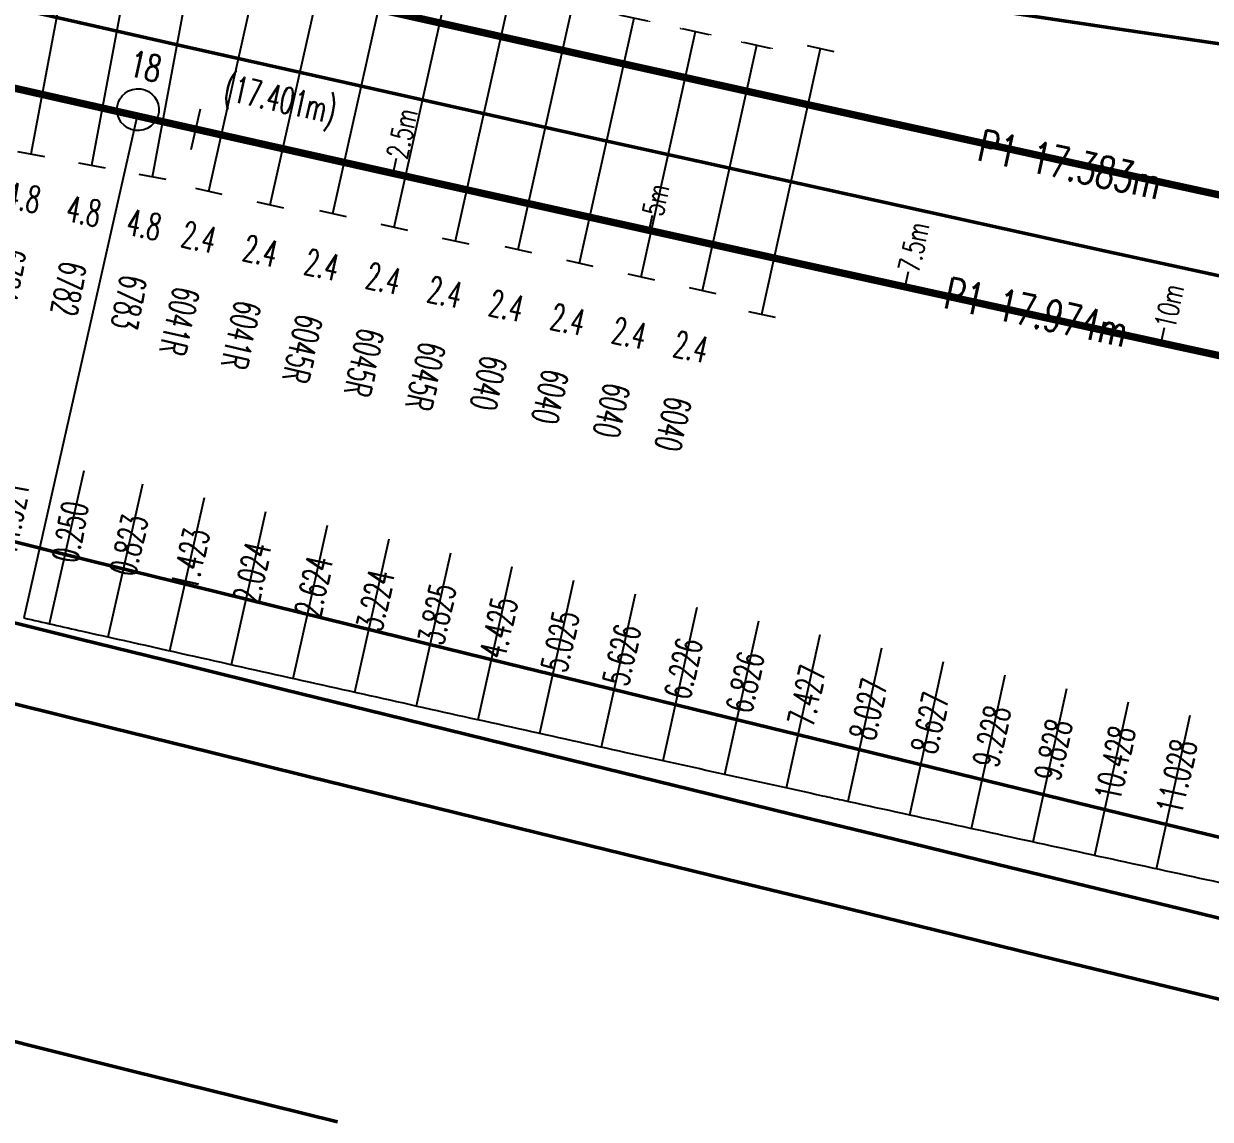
# Model space of a CAD drawing. Header units: millimetres. Extents: x 2688706 to 2690835, y 1254387 to 1255241.
# Drawn here: x 2689336.45 to 2689347.77, y 1254904.45 to 1254914.9 of the extents above; entities that cross this region are included whole.
import ezdxf
from ezdxf.enums import TextEntityAlignment as Align

# ---------------------------------------------------------------- set-up
doc = ezdxf.new("R2010")
doc.units = ezdxf.units.MM
doc.linetypes.add('STRICHLINIE', pattern=[0.75, 0.5, -0.25])
doc.linetypes.add('STRICHPUNKT', pattern=[1, 0.5, -0.25, 0, -0.25])
for name, color, linetype in [('A-GL-0017-_____', 1, 'STRICHPUNKT'), ('BS-TR-B-Gleisstrang-LinieGeometrie', 7, 'Continuous'), ('BS-TR-N-Gleisstrang-LinieGeometrie', 7, 'Continuous'), ('L-GL-0017-_____', 2, 'Continuous'), ('L-HS-0017-_____', 4, 'Continuous'), ('L-ST-0017-_____', 7, 'Continuous'), ('S-OF-0017-_____', 7, 'STRICHLINIE'), ('S-ON-0017-_____', 7, 'Continuous'), ('T-DD-0017-_____', 7, 'Continuous'), ('T-MK-0017-_____', 1, 'Continuous'), ('T-SS-0017-_____', 7, 'Continuous'), ('T-ST', 7, 'Continuous')]:
    doc.layers.add(name, color=color, linetype=linetype)
doc.layers.add('L-ST', color=7, linetype='Continuous', plot=False)
doc.layers.add('T-LL-0017-_____', color=2, linetype='Continuous', lineweight=0)
doc.layers.get('S-OF-0017-_____').off()
doc.styles.add('R6', font='simplex.shx', dxfattribs={"width": 0.6})
doc.styles.add('R7', font='simplex.shx', dxfattribs={"width": 0.7})

# ---------------------------------------------------------------- blocks, each defined once
blk = doc.blocks.new('WeiVlpSchwelleR')
at = {"color": 7}
for p, q in [((-0.4999999999999886, -0.1300000000000048), (-0.4999999999999886, 0.1299999999999719)), ((0.5000000000000153, -0.1300000000000075), (0.5000000000000082, 0.1299999999999692))]:
    blk.add_line(p, q, dxfattribs=at)
at = {"color": 0, "linetype": 'ByBlock', "lineweight": -2}
blk.add_line((0.5000000000000118, -1.201402631621339e-14), (-0.4999999999999868, 4.853087807381139e-15), dxfattribs=at)
at = {"style": 'R6', "width": 0.6}
blk.add_attdef('LAENGE', text='', height=0.25, rotation=90, dxfattribs=at).set_placement((1.229737067022978, 0.007106245459260857, 6e-06), align=Align.MIDDLE)
at = {"style": 'R6', "width": 0.6, "flags": 1}
for tag, p in [('WVP-SKML', (-3, -5.426215032855453e-14, 2e-06)), ('WVP-SKMR', (5, -5.426215032855453e-14, 2e-06))]:
    blk.add_attdef(tag, text='', height=0.25, rotation=180, dxfattribs=at).set_placement(p, align=Align.MIDDLE_CENTER)
for tag, rotation, p in [('VERKLINKS', 180, (-0.8611075787620777, -8.73603956063954e-05, 2e-06)), ('VERKRECHTS', 179.9999999999973, (0.8750000000000082, -5.459328261269093e-14, 2e-06))]:
    blk.add_attdef(tag, text='', height=0.25, rotation=rotation, dxfattribs=at).set_placement(p, align=Align.MIDDLE)
at = {"color": 1, "extrusion": (-1, 1.836970198721029e-16, 1.224646799147353e-16), "style": 'R6', "width": 0.6, "flags": 8}
blk.add_attdef('WVP-ANL', text='', height=0.25, rotation=270, dxfattribs=at).set_placement((1.829950611378862e-14, -6.12323399573665e-17, 0.4999999999999904), align=Align.MIDDLE)
at = {"style": 'R6', "width": 0.6, "flags": 1}
blk.add_attdef('VERSCHIEBUNG', text='', height=0.25, rotation=179.9999999999999, dxfattribs=at).set_placement((1.75503510535756, -5.395683899678261e-14, 2.000000000057511e-06), align=Align.MIDDLE_LEFT)
at = {"color": 1, "extrusion": (1, -1.83697019872103e-16, 3.374459510989179e-32), "style": 'R6', "width": 0.6, "flags": 8}
blk.add_attdef('WVP-ANR', text='', height=0.25, rotation=270, dxfattribs=at).set_placement((-1.90594986648479e-14, -7.137320858570557e-15, 0.5000000000000118), align=Align.MIDDLE)
at = {"style": 'R6', "width": 0.6}
blk.add_attdef('BEZEICHNUNG', text='', height=0.25, rotation=180, dxfattribs=at).set_placement((3.371428571428583, -5.426215032855453e-14, 2.000000000057511e-06), align=Align.MIDDLE_LEFT)
blk = doc.blocks.new('st_Norm_a')
at = {"color": 0, "linetype": 'ByBlock', "lineweight": -2}
blk.add_circle((0, 0, 1), 0.2, dxfattribs=at)
at = {"layer": 'T-ST', "color": 0, "linetype": 'ByBlock', "lineweight": -2, "style": 'R7', "width": 0.7}
blk.add_attdef('WVP-STNR', text='', height=0.25, dxfattribs=at).set_placement((0.55, 0), align=Align.MIDDLE)
blk = doc.blocks.new('st_KlaM_a')
at = {"layer": 'L-ST', "color": 0, "linetype": 'ByBlock', "lineweight": -2}
blk.add_line((0, -0.1999999999999993), (0, 0.1999999999999993), dxfattribs=at)
blk = doc.blocks.new('WeiVlpAbstMarkeR')
blk.add_line((0, 0), (0.1500000000000004, -1.110223024625157e-16))
at = {"style": 'R7', "width": 0.7}
blk.add_attdef('ATTR', text='', height=0.2, dxfattribs=at).set_placement((0.1500000000000004, -1.110223024625157e-16), align=Align.MIDDLE_LEFT)
blk = doc.blocks.new('Weiche-17')
at = {"layer": 'A-GL-0017-_____', "flags": 128}
blk.add_lwpolyline([(475.39812, 22.55147, 0.0004452805455237393), (477.4771005943918, 22.85154517415369, 0.0004311446533847599), (479.5555520255479, 23.15526402969025, 0.0004170087615903658), (481.6334852828953, 23.46250814016927, 0.0004028728696962567), (483.7109119553459, 23.77315915688483, 0.0003887369781241495), (485.7878442110915, 24.08709880788378, 0.0003746010866462676), (487.8642947774185, 24.40420889681944, 0.0003604651954677763), (489.9402769205422, 24.72437130164708, 0.000346329304144427), (492.0158044254583, 25.0474679731669, 0.0003321934130978907), (494.0908915758151, 25.37338093341981, 0.0003180575223168365), (496.1655531338057, 25.70199227392568, 0.0003039216313571017), (498.2398043200633, 26.0331841538751, 0.0002897857408567291), (500.3136607936083, 26.36683879799728, 0.0002756498503714833), (502.3871386317753, 26.70283849451734, 0.0002615139598900753), (504.4602543101777, 27.04106559287578, 0.0002473780694012016), (506.5330246826847, 27.38140250136327, 0.0002332421795430468), (508.6054669614134, 27.72373168464735, 0.0002191062894383296), (510.6775986967368, 28.06793566119826, 0.0002049703990757556), (512.7494377573062, 28.41389700061882, 0.0001908345093100122), (514.8210023100872, 28.7614983208845, 0.0001766986192637953), (516.8923108004108, 29.11062228549875, 0.0001625627293588324), (518.9633819320339, 29.46115160056984, 0.0001484268395837956), (521.0342346472154, 29.81296901181445, 0.0001342909503602223), (523.1048881068024, 30.16595730149421, 0.0001201550603784216), (525.175361670315, 30.5199992852883, 0.0001060191704923567), (527.2456748760712, 30.8749778091149, 9.188328155703875e-05), (529.3158474212829, 31.23077574589596, 7.774739182920805e-05), (531.3858991421828, 31.58727599228089, 6.361150216352739e-05), (533.4558499941514, 31.94436146532986, 4.947561254868681e-05), (535.5257200318508, 32.30191509916348, 3.533972297339609e-05), (537.5955293893616, 32.65981984158449, 2.120383169441323e-05), (539.6652982603255, 33.01795865067623, 7.067940432379707e-06), (541.73506, 33.37619), (576.2267308229154, 39.34672553160775)], format="xyb", dxfattribs=at)
at = {"layer": 'L-GL-0017-_____', "lineweight": 70, "const_width": 0.07, "flags": 128}
for points in [[(482.5249252003709, 24.35372267461468, 0.0002085027700635393), (483.5993952700087, 24.51482217260786, 0.0003887369781242024), (485.6751744137347, 24.82858752442871, 0.0003746010866464332), (487.7505140570986, 25.14552795612099, 0.0003280888992193331), (489.6390815744622, 25.4366616796748, 3.237629174612025e-05), (489.8254274400337, 25.46552553446713, 0.0003463293041445803), (491.8999283218047, 25.78846239190557, 0.0003321934130976577), (493.9740309609236, 26.11422072493156, 0.0003180575223169402), (496.0477500951068, 26.44268279234302, 0.0003039216313571385), (498.1211009211729, 26.77373091343316, 0.0002220110840587844), (499.7093040346161, 27.02902984350849, 0.0002220110840587844)], [(482.180262244317, 22.78564837926902, 0.0001098406681318017), (482.7470060790263, 22.87025371096787, 0.0002084475913167692), (483.8224286406825, 23.0314961411616, 0.0003887369781242153), (485.9005140084467, 23.34561009133836, 0.0003746010866464211), (487.9780754977386, 23.66288983751815, 0.0003281326467472081), (489.8688406240345, 23.95436250470052, 3.233254579324841e-05), (490.0551264010509, 23.98321706882712, 0.0003463293041445939), (492.1316805291123, 24.30647355442807, 0.0003321934130976573), (494.2077521907042, 24.63254114190772, 0.0003180575223169383), (496.2833561725043, 24.9613017555082, 0.0003039216313571348), (498.358507718953, 25.29263739431713, 0.0002220396329825737), (499.9482304004511, 25.54818068355571, 0.0001944252620415568)]]:
    blk.add_lwpolyline(points, format="xyb", dxfattribs=at)
at = {"layer": 'L-HS-0017-_____', "lineweight": 70, "const_width": 0.07, "flags": 128}
blk.add_lwpolyline([(467.0733014091382, 20.63265627839605, 5.424162880653132e-05), (467.2926586385301, 20.66239944152846, 0.0004942093292016169), (469.3465259788626, 20.9431828024176, 0.0004804618721268924), (471.3998012414256, 21.22796365430531, 0.0004667144149759741), (473.4524925221671, 21.51662787909686, 0.0004529669581777699), (475.5046036935571, 21.80906766769863, 0.0001285933059687776), (476.1054307878811, 21.89540119810663, 0.0003166872211605722), (477.58490453948, 22.10933340557062, 0.0004311446533845868), (479.6646358121513, 22.41323928111365, 0.0004170087615903148), (481.7438066403847, 22.72066637935905, 8.458459181136973e-05), (482.180262244317, 22.78564837926902, 8.458459181136973e-05)], format="xyb", dxfattribs=at)
at = {"layer": 'T-MK-0017-_____'}
for p, q in [((482.180262244317, 22.78564837926902), (482.9051050890885, 17.92284468718981)), ((493.8440480098437, 19.59826750663975), (493.6113949737077, 21.08011519273191)), ((493.2491664955132, 19.50498559925687), (493.01707591831, 20.98692148315113)), ((492.6542134709698, 19.41192462018999), (492.4226949233795, 20.89394997831368)), ((492.0591695425256, 19.31908884502006), (491.8282374592505, 20.80120570037062)), ((490.8689717115849, 19.13412371817807), (490.6392126653287, 20.6164228717444)), ((491.464088925005, 19.22648853951626), (491.2337433422052, 20.70869666001913)), ((490.2737362165695, 19.04198570323207), (490.044585232724, 20.52437897986369)), ((489.6784535669188, 18.9500913656376), (489.4499131368057, 20.4325788940181)), ((489.0831331204143, 18.85844220726336), (488.8552032828002, 20.34102373592382)), ((487.8922514516446, 18.67586951529668), (487.6655763636542, 20.15864340381932)), ((488.4877389763127, 18.76703349548069), (488.2604292693626, 20.24971022933951)), ((487.2967249625688, 18.58496041714254), (487.070684535063, 20.06783118869783)), ((486.7011596181803, 18.49430621767167), (486.4757538925677, 19.97727360061071)), ((486.1054738839462, 18.40389849301758), (485.8807243592344, 19.88696546761508)), ((484.9139634023007, 18.22387386974934), (484.690531403268, 19.70713990853275)), ((485.5097386330453, 18.31375387614585), (485.2856478490689, 19.79692052913427)), ((484.3181124526114, 18.13425387092441), (484.0953487445711, 19.61762042386408)), ((483.7221658138691, 18.04489818041595), (483.5000849392959, 19.5283671167772)), ((483.1533018040078, 17.95986486568681), (482.9318727317241, 19.44343123290722))]:
    blk.add_line(p, q, dxfattribs=at)
at = {"layer": 'T-MK-0017-_____', "flags": 128}
blk.add_lwpolyline([(482.9051050890885, 17.92284468718981, 0.0001098406681317845), (483.4739853881848, 18.00776895712329, 0.0002084475913167948), (484.553461989552, 18.16961922579708, 0.0003887369781241938), (486.6391064354801, 18.48487577191236, 0.0003746010866464362), (488.7239504379882, 18.80326768442615, 0.0003281326467472317), (490.6210933224645, 19.09572352088844, 3.233254579331496e-05), (490.8080074618472, 19.12467541462593, 0.0003463293041447977), (492.8912914864517, 19.44897954096768, 0.0003321934130976595), (494.9738169853692, 19.7760607674295, 0.0003180575223169336), (497.055598905749, 20.10579992168459, 0.0003039216313571308), (499.1366526481251, 20.43807795328462, 0.0001737398188541544), (500.3839591673735, 20.63845524128265, 0.0001737398188541544)], format="xyb", dxfattribs=at)
at = {"layer": 'L-ST-0017-_____', "color": 7}
ref = blk.add_blockref('st_Norm_a', (482.180262244317, 22.78564837926902), dxfattribs=dict(at, rotation=8.478008545705256))
ref.add_attrib('WVP-STNR', '18', dxfattribs={"layer": 'T-ST', "color": 0, "linetype": 'ByBlock', "lineweight": -2, "height": 0.25, "rotation": 8.478008545705258, "style": 'R7', "width": 0.7000000000000001}).set_placement((482.0837094883972, 23.25670113603162), align=Align.MIDDLE)
at = {"layer": 'L-ST-0017-_____', "color": 7, "rotation": 8.503182172458615}
blk.add_blockref('st_KlaM_a', (482.7470060790263, 22.87025371096787), dxfattribs=at)
at = {"layer": 'S-OF-0017-_____'}
ref = blk.add_blockref('WeiVlpSchwelleR', (492.9651579004278, 25.19622271323146), dxfattribs=dict(at, xscale=2.6, rotation=278.9227133615631))
ref.add_attrib('WVP-SKMR', '11.028', dxfattribs={"layer": 'T-MK-0017-_____', "height": 0.25, "rotation": 98.92271336156307, "style": 'R6', "width": 0.6}).set_placement((493.7044561881621, 20.48737611829505), align=Align.MIDDLE_CENTER)
ref = blk.add_blockref('WeiVlpSchwelleR', (492.3724011793142, 25.10327398944764), dxfattribs=dict(at, xscale=2.6, rotation=278.9009664816878))
ref.add_attrib('WVP-SKMR', '10.428', dxfattribs={"layer": 'T-MK-0017-_____', "height": 0.25, "rotation": 98.90096648168777, "style": 'R6', "width": 0.6}).set_placement((493.1099121491913, 20.39414712959343), align=Align.MIDDLE_CENTER)
ref = blk.add_blockref('WeiVlpSchwelleR', (491.779609103011, 25.01055101592146), dxfattribs=dict(at, xscale=2.6, rotation=278.8788508874034))
ref.add_attrib('WVP-SKMR', '9.828', dxfattribs={"layer": 'T-MK-0017-_____', "height": 0.25, "rotation": 98.87885088740337, "style": 'R6', "width": 0.6}).set_placement((492.5153023424156, 20.30113983506421), align=Align.MIDDLE_CENTER)
ref = blk.add_blockref('WeiVlpSchwelleR', (491.1867806525797, 24.9180608885415), dxfattribs=dict(at, xscale=2.6, rotation=278.8561786083831))
ref.add_attrib('WVP-SKMR', '9.228', dxfattribs={"layer": 'T-MK-0017-_____', "height": 0.25, "rotation": 98.8561786083831, "style": 'R6', "width": 0.6}).set_placement((491.9206102925606, 20.2083589582304), align=Align.MIDDLE_CENTER)
ref = blk.add_blockref('WeiVlpSchwelleR', (490.0010141871223, 24.73378442711055), dxfattribs=dict(at, xscale=2.6, rotation=278.8108340503426))
ref.add_attrib('WVP-SKMR', '8.027', dxfattribs={"layer": 'T-MK-0017-_____', "height": 0.25, "rotation": 98.81083405034262, "style": 'R6', "width": 0.6}).set_placement((490.7311162838312, 20.02350321031787), align=Align.MIDDLE_CENTER)
ref = blk.add_blockref('WeiVlpSchwelleR', (490.5939156496735, 24.82580535412262), dxfattribs=dict(at, xscale=2.6, rotation=278.8335063293629))
ref.add_attrib('WVP-SKMR', '8.627', dxfattribs={"layer": 'T-MK-0017-_____', "height": 0.25, "rotation": 98.83350632936289, "style": 'R6', "width": 0.6}).set_placement((491.3258815753251, 20.11581341181798), align=Align.MIDDLE_CENTER)
ref = blk.add_blockref('WeiVlpSchwelleR', (489.4080757609418, 24.64200197954756), dxfattribs=dict(at, xscale=2.6, rotation=278.7873311675589))
ref.add_attrib('WVP-SKMR', '7.427', dxfattribs={"layer": 'T-MK-0017-_____', "height": 0.25, "rotation": 98.78733116755897, "style": 'R6', "width": 0.6}).set_placement((490.1362456262622, 19.93142166921104), align=Align.MIDDLE_CENTER)
ref = blk.add_blockref('WeiVlpSchwelleR', (488.8150995915572, 24.55046369546176), dxfattribs=dict(at, xscale=2.6, rotation=278.7637334893847))
ref.add_attrib('WVP-SKMR', '6.826', dxfattribs={"layer": 'T-MK-0017-_____', "height": 0.25, "rotation": 98.7637334893847, "style": 'R6', "width": 0.6}).set_placement((489.5413293088509, 19.8395838826659), align=Align.MIDDLE_CENTER)
at = {"layer": 'S-ON-0017-_____'}
ref = blk.add_blockref('WeiVlpSchwelleR', (482.085253858344, 24.65604160017347), dxfattribs=dict(at, xscale=4.8, rotation=280.5740487239802))
ref.add_attrib('BEZEICHNUNG', '6783', dxfattribs={"layer": 'T-SS-0017-_____', "height": 0.25, "rotation": 280.5740487239802, "style": 'R6', "width": 0.6}).set_placement((482.7026947948617, 21.34849041178133), align=Align.MIDDLE_LEFT)
ref.add_attrib('LAENGE', '4.8', dxfattribs={"layer": 'T-SS-0017-_____', "height": 0.25, "rotation": 10.57404872398015, "style": 'R6', "oblique": 359.9999999999999, "width": 0.6}).set_placement((482.6170064241475, 21.84114289847479), align=Align.MIDDLE)
ref.add_attrib('WVP-SKML', '15.442', dxfattribs={"layer": 'T-MK-0017-_____', "height": 0.25, "rotation": 100.5740487239802, "style": 'R6', "width": 0.6}).set_placement((480.1191028057132, 33.71515115535631), align=Align.MIDDLE_CENTER)
ref.add_attrib('WVP-SKMR', '0.250', dxfattribs={"layer": 'T-MK-0017-_____', "height": 0.25, "rotation": 100.5740487239802, "style": 'R6', "width": 0.6}).set_placement((483.0204443606376, 18.85000468601906), align=Align.MIDDLE_CENTER)
ref = blk.add_blockref('WeiVlpSchwelleR', (481.50819331977, 24.54847707682393), dxfattribs=dict(at, xscale=4.799999999999998, rotation=280.5435909373418))
ref.add_attrib('BEZEICHNUNG', '6782', dxfattribs={"layer": 'T-SS-0017-_____', "height": 0.25, "rotation": 280.5435909373418, "style": 'R6', "width": 0.6}).set_placement((482.1199635723363, 21.26161796765115), align=Align.MIDDLE_LEFT)
ref.add_attrib('LAENGE', '4.8', dxfattribs={"layer": 'T-SS-0017-_____', "height": 0.25, "rotation": 10.5435909373418, "style": 'R6', "oblique": 359.9999999999999, "width": 0.6}).set_placement((482.0344734430184, 21.75430385585812), align=Align.MIDDLE)
ref.add_attrib('WVP-SKML', '14.856', dxfattribs={"layer": 'T-MK-0017-_____', "height": 0.25, "rotation": 100.5435909373418, "style": 'R6', "width": 0.6}).set_placement((479.5513691188164, 33.5877420741489), align=Align.MIDDLE_CENTER)
ref.add_attrib('WVP-SKMR', '14.921', dxfattribs={"layer": 'T-MK-0017-_____', "height": 0.25, "rotation": 100.5435909373418, "style": 'R6', "width": 0.6}).set_placement((482.4367041620508, 18.76301338974131), align=Align.MIDDLE_CENTER)
ref = blk.add_blockref('WeiVlpSchwelleR', (480.9296004835435, 24.44094767886827), dxfattribs=dict(at, xscale=4.800000000000001, rotation=280.5126015111618))
ref.add_attrib('BEZEICHNUNG', '6781', dxfattribs={"layer": 'T-SS-0017-_____', "height": 0.25, "rotation": 280.5126015111618, "style": 'R6', "width": 0.6}).set_placement((481.5356903770619, 21.17478843235446), align=Align.MIDDLE_LEFT)
ref.add_attrib('LAENGE', '4.8', dxfattribs={"layer": 'T-SS-0017-_____', "height": 0.25, "rotation": 10.51260151116176, "style": 'R6', "width": 0.6}).set_placement((481.4504043704537, 21.66750868988891), align=Align.MIDDLE)
ref.add_attrib('WVP-SKML', '14.268', dxfattribs={"layer": 'T-MK-0017-_____', "height": 0.25, "rotation": 100.5126015111618, "style": 'R6', "width": 0.6}).set_placement((478.9821108604197, 33.46035860242952), align=Align.MIDDLE_CENTER)
ref.add_attrib('WVP-SKMR', '14.331', dxfattribs={"layer": 'T-MK-0017-_____', "height": 0.25, "rotation": 100.5126015111618, "style": 'R6', "width": 0.6}).set_placement((481.8513790509431, 18.6760593895558), align=Align.MIDDLE_CENTER)
ref = blk.add_blockref('WeiVlpSchwelleR', (480.3494745735561, 24.3334585165278), dxfattribs=dict(at, xscale=4.8, rotation=280.4815123138234))
ref.add_attrib('BEZEICHNUNG', '6780', dxfattribs={"layer": 'T-SS-0017-_____', "height": 0.25, "rotation": 280.4815123138234, "style": 'R6', "width": 0.6}).set_placement((480.9498990661635, 21.08801387087152), align=Align.MIDDLE_LEFT)
ref.add_attrib('LAENGE', '4.8', dxfattribs={"layer": 'T-SS-0017-_____', "height": 0.25, "rotation": 10.4815123138234, "style": 'R6', "oblique": 359.9999999999999, "width": 0.6}).set_placement((480.8648193048938, 21.58076880768556), align=Align.MIDDLE)
ref.add_attrib('WVP-SKML', '13.679', dxfattribs={"layer": 'T-MK-0017-_____', "height": 0.25, "rotation": 100.4815123138234, "style": 'R6', "width": 0.6}).set_placement((478.4113139474434, 33.33300040830982), align=Align.MIDDLE_CENTER)
ref.add_attrib('WVP-SKMR', '13.740', dxfattribs={"layer": 'T-MK-0017-_____', "height": 0.25, "rotation": 100.4815123138234, "style": 'R6', "width": 0.6}).set_placement((481.2645226623895, 18.58915889422218), align=Align.MIDDLE_CENTER)
ref = blk.add_blockref('WeiVlpSchwelleR', (479.7687987112818, 24.22619349708225), dxfattribs=dict(at, xscale=4.6, rotation=280.4503854044899))
ref.add_attrib('BEZEICHNUNG', '6779', dxfattribs={"layer": 'T-SS-0017-_____', "height": 0.25, "rotation": 280.4503854044899, "style": 'R6', "width": 0.6}).set_placement((480.3635830074703, 21.00144293499974), align=Align.MIDDLE_LEFT)
ref.add_attrib('LAENGE', '4.6', dxfattribs={"layer": 'T-SS-0017-_____', "height": 0.25, "rotation": 10.45038540448988, "style": 'R6', "width": 0.6}).set_placement((480.2790019669342, 21.49428746151836), align=Align.MIDDLE)
ref.add_attrib('WVP-SKML', '13.089', dxfattribs={"layer": 'T-MK-0017-_____', "height": 0.25, "rotation": 100.4503854044899, "style": 'R6', "width": 0.6}).set_placement((477.8399453124052, 33.20588513533276), align=Align.MIDDLE_CENTER)
ref.add_attrib('WVP-SKMR', '13.148', dxfattribs={"layer": 'T-MK-0017-_____', "height": 0.25, "rotation": 100.4503854044899, "style": 'R6', "width": 0.6}).set_placement((480.6771409091366, 18.50246242131384), align=Align.MIDDLE_CENTER)
ref = blk.add_blockref('WeiVlpSchwelleR', (479.1860975832953, 24.11888256248722), dxfattribs=dict(at, xscale=4.6, rotation=280.4190293381054))
ref.add_attrib('BEZEICHNUNG', '6778', dxfattribs={"layer": 'T-SS-0017-_____', "height": 0.25, "rotation": 280.4190293381054, "style": 'R6', "width": 0.6}).set_placement((479.7752463874719, 20.91485686703998), align=Align.MIDDLE_LEFT)
ref.add_attrib('LAENGE', '4.6', dxfattribs={"layer": 'T-SS-0017-_____', "height": 0.25, "rotation": 10.41902933810537, "style": 'R6', "width": 0.6}).set_placement((479.6908704075688, 21.4077354805044), align=Align.MIDDLE)
ref.add_attrib('WVP-SKML', '12.497', dxfattribs={"layer": 'T-MK-0017-_____', "height": 0.25, "rotation": 100.4190293381054, "style": 'R6', "width": 0.6}).set_placement((477.2665565578585, 33.07869292166968), align=Align.MIDDLE_CENTER)
ref.add_attrib('WVP-SKMR', '12.554', dxfattribs={"layer": 'T-MK-0017-_____', "height": 0.25, "rotation": 100.4190293381054, "style": 'R6', "width": 0.6}).set_placement((480.0877208259614, 18.41574880630649), align=Align.MIDDLE_CENTER)
ref = blk.add_blockref('WeiVlpSchwelleR', (488.2220857717664, 24.45916964062599), dxfattribs=dict(at, xscale=2.6, rotation=278.7401358112105))
ref.add_attrib('WVP-SKMR', '6.226', dxfattribs={"layer": 'T-MK-0017-_____', "height": 0.25, "rotation": 98.74013581121042, "style": 'R6', "width": 0.6}).set_placement((488.9463752178458, 19.74799112445963), align=Align.MIDDLE_CENTER)
ref = blk.add_blockref('WeiVlpSchwelleR', (487.6290342865711, 24.36812058418559), dxfattribs=dict(at, xscale=2.4, rotation=278.7161710390673))
ref.add_attrib('BEZEICHNUNG', '6040', dxfattribs={"layer": 'T-SS-0017-_____', "height": 0.25, "rotation": 278.7161710390673, "style": 'R6', "width": 0.6}).set_placement((487.9699988469958, 22.14410548339728), align=Align.MIDDLE_LEFT)
ref.add_attrib('LAENGE', '2.4', dxfattribs={"layer": 'T-SS-0017-_____', "height": 0.25, "rotation": 8.716171039067323, "style": 'R6', "width": 0.6}).set_placement((487.900597043184, 22.63931936101942), align=Align.MIDDLE)
ref.add_attrib('WVP-SKMR', '5.626', dxfattribs={"layer": 'T-MK-0017-_____', "height": 0.25, "rotation": 98.71617103906732, "style": 'R6', "width": 0.6}).set_placement((488.3513531521426, 19.65663953579599), align=Align.MIDDLE_CENTER)
ref.add_attrib('WVP-ANL', 'Z', dxfattribs={"layer": 'T-SS-0017-_____', "color": 1, "extrusion": (-0.1515398046331858, 0.9884511559059131, 2.939152317953648e-16), "height": 0.3, "rotation": 270, "style": 'R6', "width": 0.6}).set_placement((-485.6902228264507, 1.428678196312464e-14, -48.60851163056311), align=Align.MIDDLE)
ref = blk.add_blockref('WeiVlpSchwelleR', (487.0359441530406, 24.2773236238113), dxfattribs=dict(at, xscale=2.4, rotation=278.691647961758))
ref.add_attrib('BEZEICHNUNG', '6040', dxfattribs={"layer": 'T-SS-0017-_____', "height": 0.25, "rotation": 278.691647961758, "style": 'R6', "width": 0.6}).set_placement((487.3759567850257, 22.05316279102726), align=Align.MIDDLE_LEFT)
ref.add_attrib('LAENGE', '2.4', dxfattribs={"layer": 'T-SS-0017-_____', "height": 0.25, "rotation": 8.69164796175798, "style": 'R6', "width": 0.6}).set_placement((487.3067669432843, 22.54840632784698), align=Align.MIDDLE)
ref.add_attrib('WVP-SKMR', '5.025', dxfattribs={"layer": 'T-MK-0017-_____', "height": 0.25, "rotation": 98.69164796175798, "style": 'R6', "width": 0.6}).set_placement((487.7562463988504, 19.56553384841027), align=Align.MIDDLE_CENTER)
ref.add_attrib('WVP-ANL', 'Z', dxfattribs={"layer": 'T-SS-0017-_____', "color": 1, "extrusion": (-0.1511167253267175, 0.9885159256817917, 2.939152317953649e-16), "height": 0.3, "rotation": 270, "style": 'R6', "width": 0.6}).set_placement((-485.1114968204757, 1.422571940756727e-14, -48.40075596174533), align=Align.MIDDLE)
ref = blk.add_blockref('WeiVlpSchwelleR', (486.4428152119701, 24.18678051932989), dxfattribs=dict(at, xscale=2.4, rotation=278.6671248844486))
ref.add_attrib('BEZEICHNUNG', '6040', dxfattribs={"layer": 'T-SS-0017-_____', "height": 0.25, "rotation": 278.6671248844486, "style": 'R6', "width": 0.6}).set_placement((486.7818758532283, 21.96247436199687), align=Align.MIDDLE_LEFT)
ref.add_attrib('LAENGE', '2.4', dxfattribs={"layer": 'T-SS-0017-_____', "height": 0.25, "rotation": 8.667124884448631, "style": 'R6', "width": 0.6}).set_placement((486.7128979862326, 22.4577474672899), align=Align.MIDDLE)
ref.add_attrib('WVP-SKMR', '4.425', dxfattribs={"layer": 'T-MK-0017-_____', "height": 0.25, "rotation": 98.66712488444864, "style": 'R6', "width": 0.6}).set_placement((487.1611007060653, 19.47468288007571), align=Align.MIDDLE_CENTER)
ref.add_attrib('WVP-ANL', 'Z', dxfattribs={"layer": 'T-SS-0017-_____', "color": 1, "extrusion": (-0.1506936183369912, 0.9885805143702284, 2.939152317953649e-16), "height": 0.3, "rotation": 270, "style": 'R6', "width": 0.6}).set_placement((-484.5326819463319, 1.416472966029071e-14, -48.19324801156525), align=Align.MIDDLE)
ref = blk.add_blockref('WeiVlpSchwelleR', (485.8496475720158, 24.09649128732804), dxfattribs=dict(at, xscale=2.4, rotation=278.6426018071393))
ref.add_attrib('BEZEICHNUNG', '6040', dxfattribs={"layer": 'T-SS-0017-_____', "height": 0.25, "rotation": 278.6426018071393, "style": 'R6', "width": 0.6}).set_placement((486.1877561604342, 21.87204021291917), align=Align.MIDDLE_LEFT)
ref.add_attrib('LAENGE', '2.4', dxfattribs={"layer": 'T-SS-0017-_____', "height": 0.25, "rotation": 8.642601807139277, "style": 'R6', "width": 0.6}).set_placement((486.1189902808201, 22.36734279595582), align=Align.MIDDLE)
ref.add_attrib('WVP-SKMR', '3.825', dxfattribs={"layer": 'T-MK-0017-_____', "height": 0.25, "rotation": 98.64260180713927, "style": 'R6', "width": 0.6}).set_placement((486.5659161828127, 19.38408664743509), align=Align.MIDDLE_CENTER)
ref.add_attrib('WVP-ANL', 'Z', dxfattribs={"layer": 'T-SS-0017-_____', "color": 1, "extrusion": (-0.1502704837415166, 0.9886449219593911, 2.939152317953648e-16), "height": 0.3, "rotation": 270, "style": 'R6', "width": 0.6}).set_placement((-483.9537783100531, 1.410381273246778e-14, -47.98598781803663), align=Align.MIDDLE)
ref = blk.add_blockref('WeiVlpSchwelleR', (485.2639324095384, 23.95702422286383), dxfattribs=dict(at, xscale=2.4, rotation=278.617249746477))
ref.add_attrib('BEZEICHNUNG', '6045R', dxfattribs={"layer": 'T-SS-0017-_____', "height": 0.25, "rotation": 278.617249746477, "style": 'R6', "width": 0.6}).set_placement((485.5935650457828, 21.78185932678754), align=Align.MIDDLE_LEFT)
ref.add_attrib('LAENGE', '2.4', dxfattribs={"layer": 'T-SS-0017-_____', "height": 0.25, "rotation": 8.617249746476984, "style": 'R6', "width": 0.6}).set_placement((485.5248575039461, 22.27716731750387), align=Align.MIDDLE)
ref.add_attrib('WVP-SKMR', '3.224', dxfattribs={"layer": 'T-MK-0017-_____', "height": 0.25, "rotation": 98.61724974647699, "style": 'R6', "width": 0.6}).set_placement((485.9706241691191, 19.29373867777608), align=Align.MIDDLE_CENTER)
ref.add_attrib('WVP-ANL', 'Z', dxfattribs={"layer": 'T-SS-0017-_____', "color": 1, "extrusion": (-0.1498330164747326, 0.9887113163983119, 2.939152317953649e-16), "height": 0.3, "rotation": 270, "style": 'R6', "width": 0.6}).set_placement((-483.3754946183266, 1.405560769674163e-14, -47.82197782293801), align=Align.MIDDLE)
ref = blk.add_blockref('WeiVlpSchwelleR', (484.6706637162442, 23.86725283703746), dxfattribs=dict(at, xscale=2.4, rotation=278.5918012700228))
ref.add_attrib('BEZEICHNUNG', '6045R', dxfattribs={"layer": 'T-SS-0017-_____', "height": 0.25, "rotation": 278.5918012700228, "style": 'R6', "width": 0.6}).set_placement((484.9993301994099, 21.69194174598783), align=Align.MIDDLE_LEFT)
ref.add_attrib('LAENGE', '2.4', dxfattribs={"layer": 'T-SS-0017-_____', "height": 0.25, "rotation": 8.591801270022755, "style": 'R6', "width": 0.6}).set_placement((484.9308426601936, 22.18728020496795), align=Align.MIDDLE)
ref.add_attrib('WVP-SKMR', '2.624', dxfattribs={"layer": 'T-MK-0017-_____', "height": 0.25, "rotation": 98.59180127002276, "style": 'R6', "width": 0.6}).set_placement((485.3752841626595, 19.2036538679389), align=Align.MIDDLE_CENTER)
ref.add_attrib('WVP-ANL', 'Z', dxfattribs={"layer": 'T-SS-0017-_____', "color": 1, "extrusion": (-0.1493938559844262, 0.9887777686589159, 2.939152317953649e-16), "height": 0.3, "rotation": 270, "style": 'R6', "width": 0.6}).set_placement((-482.7971983368641, 1.39925430425767e-14, -47.60741033087679), align=Align.MIDDLE)
ref = blk.add_blockref('WeiVlpSchwelleR', (484.0773552086373, 23.77774496610391), dxfattribs=dict(at, xscale=2.400000000000001, rotation=278.5663527935685))
ref.add_attrib('BEZEICHNUNG', '6045R', dxfattribs={"layer": 'T-SS-0017-_____', "height": 0.25, "rotation": 278.5663527935685, "style": 'R6', "width": 0.6}).set_placement((484.4050554738857, 21.60228810922163), align=Align.MIDDLE_LEFT)
ref.add_attrib('LAENGE', '2.4', dxfattribs={"layer": 'T-SS-0017-_____', "height": 0.25, "rotation": 8.566352793568482, "style": 'R6', "width": 0.6}).set_placement((484.336787950801, 22.09765693874623), align=Align.MIDDLE)
ref.add_attrib('WVP-SKMR', '2.024', dxfattribs={"layer": 'T-MK-0017-_____', "height": 0.25, "rotation": 98.5663527935685, "style": 'R6', "width": 0.6}).set_placement((484.7799042028811, 19.11383349301939), align=Align.MIDDLE_CENTER)
ref.add_attrib('WVP-ANL', 'Z', dxfattribs={"layer": 'T-SS-0017-_____', "color": 1, "extrusion": (-0.1489546660220221, 0.9888440258555784, 2.939152317953648e-16), "height": 0.3, "rotation": 270, "style": 'R6', "width": 0.6}).set_placement((-482.2188068102125, 1.392955388849282e-14, -47.39309971587693), align=Align.MIDDLE)
ref = blk.add_blockref('WeiVlpSchwelleR', (483.4914320330194, 23.63905577595999), dxfattribs=dict(at, xscale=2.4, rotation=278.5405388435395))
ref.add_attrib('BEZEICHNUNG', '6041R', dxfattribs={"layer": 'T-SS-0017-_____', "height": 0.25, "rotation": 278.5405388435395, "style": 'R6', "width": 0.6}).set_placement((483.81072668121, 21.51289705007972), align=Align.MIDDLE_LEFT)
ref.add_attrib('LAENGE', '2.4', dxfattribs={"layer": 'T-SS-0017-_____', "height": 0.25, "rotation": 8.540538843539489, "style": 'R6', "width": 0.6}).set_placement((483.742529408573, 22.00827306418394), align=Align.MIDDLE)
ref.add_attrib('WVP-SKMR', '1.423', dxfattribs={"layer": 'T-MK-0017-_____', "height": 0.25, "rotation": 98.54053884353951, "style": 'R6', "width": 0.6}).set_placement((484.1844542277872, 19.02427380268821), align=Align.MIDDLE_CENTER)
ref.add_attrib('WVP-ANL', 'Z', dxfattribs={"layer": 'T-SS-0017-_____', "color": 1, "extrusion": (-0.1485091386933467, 0.9889110352931452, 2.939152317953648e-16), "height": 0.3, "rotation": 270, "style": 'R6', "width": 0.6}).set_placement((-481.6406284199501, 1.388043280578264e-14, -47.22597301607949), align=Align.MIDDLE)
ref = blk.add_blockref('WeiVlpSchwelleR', (482.8980194024509, 23.55008003230501), dxfattribs=dict(at, xscale=2.4, rotation=278.5141649679444))
ref.add_attrib('BEZEICHNUNG', '6041R', dxfattribs={"layer": 'T-SS-0017-_____', "height": 0.25, "rotation": 278.5141649679444, "style": 'R6', "width": 0.6}).set_placement((483.2163353226729, 21.4237745568537), align=Align.MIDDLE_LEFT)
ref.add_attrib('LAENGE', '2.4', dxfattribs={"layer": 'T-SS-0017-_____', "height": 0.25, "rotation": 8.514164967944343, "style": 'R6', "oblique": 359.9999999999999, "width": 0.6}).set_placement((483.1483660842642, 21.91918191042758), align=Align.MIDDLE)
ref.add_attrib('WVP-SKMR', '0.823', dxfattribs={"layer": 'T-MK-0017-_____', "height": 0.25, "rotation": 98.51416496794434, "style": 'R6', "width": 0.6}).set_placement((483.5889172891252, 18.9349795422327), align=Align.MIDDLE_CENTER)
ref.add_attrib('WVP-ANL', 'Z', dxfattribs={"layer": 'T-SS-0017-_____', "color": 1, "extrusion": (-0.1480539163823105, 0.988979290907479, 2.939152317953649e-16), "height": 0.3, "rotation": 270, "style": 'R6', "width": 0.6}).set_placement((-481.0628223891617, 1.381530957245333e-14, -47.00440153463043), align=Align.MIDDLE)
at = {"layer": 'T-DD-0017-_____'}
for p, rotation, values in [((492.0694575024679, 24.29674449137087), 98.83749774654551, {'ATTR': '10m'}), ((489.5991425731283, 23.91263158475749), 98.83749774658028, {'ATTR': '7.5m'}), ((487.1281794603202, 23.53271089595478), 98.83749774654964, {'ATTR': '5m'}), ((484.6565453633413, 23.15718037496276), 98.83749774645233, {'ATTR': '2.5m'})]:
    blk.add_blockref('WeiVlpAbstMarkeR', p, dxfattribs=dict(at, rotation=rotation)).add_auto_attribs(values)
at = {"layer": 'T-LL-0017-_____', "style": 'R7', "width": 0.7}
for s, rotation, p in [('P1 17.383m', 8.858077025517007, (490.6451691925099, 25.57260074366808)), ('P1 17.974m', 8.847237796894225, (490.8551386802908, 24.14057547323569))]:
    blk.add_text(s, height=0.3, rotation=rotation, dxfattribs=at).set_placement(p, align=Align.MIDDLE_CENTER)
at = {"layer": 'T-LL-0017-_____', "color": 1, "style": 'R6', "width": 0.6}
blk.add_text('(17.401m)', height=0.25, rotation=8.503182172458615, dxfattribs=at).set_placement((482.8631269504066, 23.35145837116127), align=Align.MIDDLE_LEFT)

msp = doc.modelspace()

# ---------------------------------------------------------------- linework, layer by layer
at = {"layer": 'BS-TR-B-Gleisstrang-LinieGeometrie', "lineweight": 50}
for points in [[(2689336.0172659, 1254915.12968489, 454.677193618923), (2689336.99574092, 1254914.90770191, 454.683065017793), (2689337.97439034, 1254914.68648904, 454.688792596615), (2689338.9532107, 1254914.4660338, 454.694376355745), (2689339.93219859, 1254914.24632367, 454.6998162955269), (2689340.9113506, 1254914.02734616, 454.705112416294), (2689341.89066339, 1254913.80908875, 454.710264718374), (2689342.8701336, 1254913.59153892, 454.715273202085), (2689343.84975793, 1254913.37468415, 454.720137867734), (2689344.82953311, 1254913.15851192, 454.724858715622), (2689345.80945586, 1254912.94300967, 454.7294357460401), (2689346.78952297, 1254912.72816487, 454.733868959271), (2689347.76973123, 1254912.51396497, 454.738158355586), (2689348.75007747, 1254912.30039742, 454.742303935251)], [(2689336.02074795, 1254909.27221636, 454.8), (2689336.99137859, 1254909.0316684, 454.8), (2689337.96212305, 1254908.79158017, 454.8), (2689338.93297811, 1254908.55193958, 454.8), (2689339.90394057, 1254908.31273455, 454.8), (2689340.87500727, 1254908.07395298, 454.8), (2689341.84617502, 1254907.83558279, 454.8), (2689342.8174407, 1254907.59761187, 454.8), (2689343.78880115, 1254907.36002813, 454.8), (2689344.76025326, 1254907.12281946, 454.8), (2689345.73179393, 1254906.88597374, 454.8), (2689346.70342006, 1254906.64947887, 454.8), (2689347.67512858, 1254906.41332274, 454.8), (2689348.64691642, 1254906.17749322, 454.8), (2689349.61878053, 1254905.94197818, 454.8), (2689350.59071786, 1254905.70676552, 454.8), (2689351.56272538, 1254905.4718431, 454.8), (2689352.53480007, 1254905.23719878, 454.8), (2689353.50693893, 1254905.00282044, 454.8), (2689354.47913896, 1254904.76869595, 454.8), (2689355.45139716, 1254904.53481316, 454.8), (2689356.42371056, 1254904.30115994, 454.8)]]:
    msp.add_polyline3d(points, dxfattribs=at)
at = {"layer": 'BS-TR-N-Gleisstrang-LinieGeometrie', "color": 1, "lineweight": 50, "true_color": 0xff0000}
for points in [[(2689336.33022578, 1254916.4314964, 454.603404970903), (2689337.3287476, 1254916.2798477, 454.6066822880931), (2689338.3274271, 1254916.12924089, 454.609959605283), (2689339.32626319, 1254915.97967615, 454.613236922474), (2689339.32626319, 1254915.97967615, 454.613236922474), (2689340.28168652, 1254915.83712156, 454.616371551882), (2689341.23710984, 1254915.69456697, 454.619506181289), (2689342.19253316, 1254915.55201237, 454.622640810697), (2689343.14795649, 1254915.40945778, 454.625775440104), (2689344.10337981, 1254915.26690319, 454.628910069512), (2689345.05880314, 1254915.12434859, 454.632044698919), (2689346.01422646, 1254914.981794, 454.635179328326), (2689346.96964978, 1254914.83923941, 454.638313957734), (2689347.92507311, 1254914.69668481, 454.641448587141)], [(2689335.48119133, 1254916.02008282, 454.630957810514), (2689336.4553096, 1254915.79847843, 454.637567441866), (2689337.42959476, 1254915.57760888, 454.644035300619), (2689338.40404623, 1254915.35747432, 454.650361387164), (2689339.37866348, 1254915.13807485, 454.656545701883), (2689340.35344595, 1254914.91941061, 454.662588245149), (2689341.32839308, 1254914.70148171, 454.6684890173281), (2689342.30350432, 1254914.48428829, 454.674248018775), (2689343.27877912, 1254914.26783047, 454.67986524984), (2689344.25421691, 1254914.05210837, 454.685340710862), (2689345.22981714, 1254913.83712211, 454.690674402171), (2689346.20557927, 1254913.62287181, 454.695866324088), (2689347.18150273, 1254913.4093576, 454.700916476929), (2689347.18150273, 1254913.4093576, 454.700916476929), (2689348.16202642, 1254913.19550786, 454.705846968825)], [(2689336.08627039, 1254914.34627654, 454.719867154292), (2689337.06677132, 1254914.12385128, 454.725041349208), (2689338.04744656, 1254913.90219577, 454.730071991981), (2689339.02829549, 1254913.68131015, 454.734959082918), (2689340.0093175, 1254913.46119455, 454.73970262232), (2689340.99051201, 1254913.2418491, 454.744302610476), (2689341.9718784, 1254913.02327396, 454.748759047667), (2689342.95341606, 1254912.80546924, 454.753071934165), (2689343.93512439, 1254912.58843508, 454.757241270235), (2689344.9170028, 1254912.37217162, 454.761267056132), (2689344.9170028, 1254912.37217162, 454.761267056132), (2689345.89259163, 1254912.15798929, 454.765124314121), (2689346.8683036, 1254911.94436864, 454.768839897988), (2689347.84413839, 1254911.73130973, 454.772413807955)], [(2689336.10030097, 1254910.02443407, 454.775876199487), (2689337.09308286, 1254909.77831028, 454.776525536227), (2689338.08599688, 1254909.53272007, 454.777174872967), (2689339.07904274, 1254909.28766352, 454.777824209707), (2689340.07222016, 1254909.04314069, 454.778473546447), (2689341.06552885, 1254908.79915167, 454.7791228831861), (2689341.06552885, 1254908.79915167, 454.7791228831861), (2689342.04072141, 1254908.56005648, 454.77976031004), (2689343.01599074, 1254908.32127465, 454.780397736894), (2689343.99133674, 1254908.08280618, 454.781035163748), (2689344.96675931, 1254907.84465111, 454.7816725906021), (2689345.94225835, 1254907.60680946, 454.782310017455), (2689346.91783376, 1254907.36928125, 454.782947444309), (2689347.89348544, 1254907.13206651, 454.783584871163)], [(2689336.34154429, 1254908.4198853, 454.824148226657), (2689337.28760329, 1254908.18571767, 454.823506814639), (2689338.23378693, 1254907.95205421, 454.822865402621), (2689339.18009496, 1254907.71889496, 454.822223990603), (2689339.18009515, 1254907.71889523, 454.822223990603), (2689340.17748701, 1254907.47361651, 454.821548027186), (2689341.17496461, 1254907.22868673, 454.820872063769), (2689342.17252784, 1254906.98410591, 454.820196100352), (2689343.17017657, 1254906.73987409, 454.819520136935), (2689344.16791068, 1254906.49599129, 454.818844173519), (2689345.16573004, 1254906.25245755, 454.818168210102), (2689346.16363454, 1254906.00927289, 454.817492246685), (2689347.16162405, 1254905.76643735, 454.816816283268), (2689348.15969845, 1254905.52395095, 454.816140319851), (2689349.15785763, 1254905.28181372, 454.815464356434), (2689350.15610144, 1254905.0400257, 454.814788393018), (2689351.15442979, 1254904.79858691, 454.814112429601), (2689352.15284253, 1254904.55749738, 454.813436466184), (2689353.15133955, 1254904.31675715, 454.812760502767)], [(2689335.54197874, 1254905.40447948, 455.156662648463), (2689336.51753455, 1254905.15755261, 455.158083939926), (2689337.4935859, 1254904.91259185, 455.159225476066), (2689338.47012882, 1254904.66959818, 455.160072627363), (2689339.44715937, 1254904.42857259, 455.160625394033)]]:
    msp.add_polyline3d(points, dxfattribs=at)

# ---------------------------------------------------------------- block references
at = {"extrusion": (0.007932368216736263, 0.05957805116233021, 0.9981921324846099), "rotation": 166.3885862963343}
msp.add_blockref('Weiche-17', (-2499718.199598709, -1596043.225042499, 96552.05314291664), dxfattribs=at)

doc.saveas('drawing.dxf')
